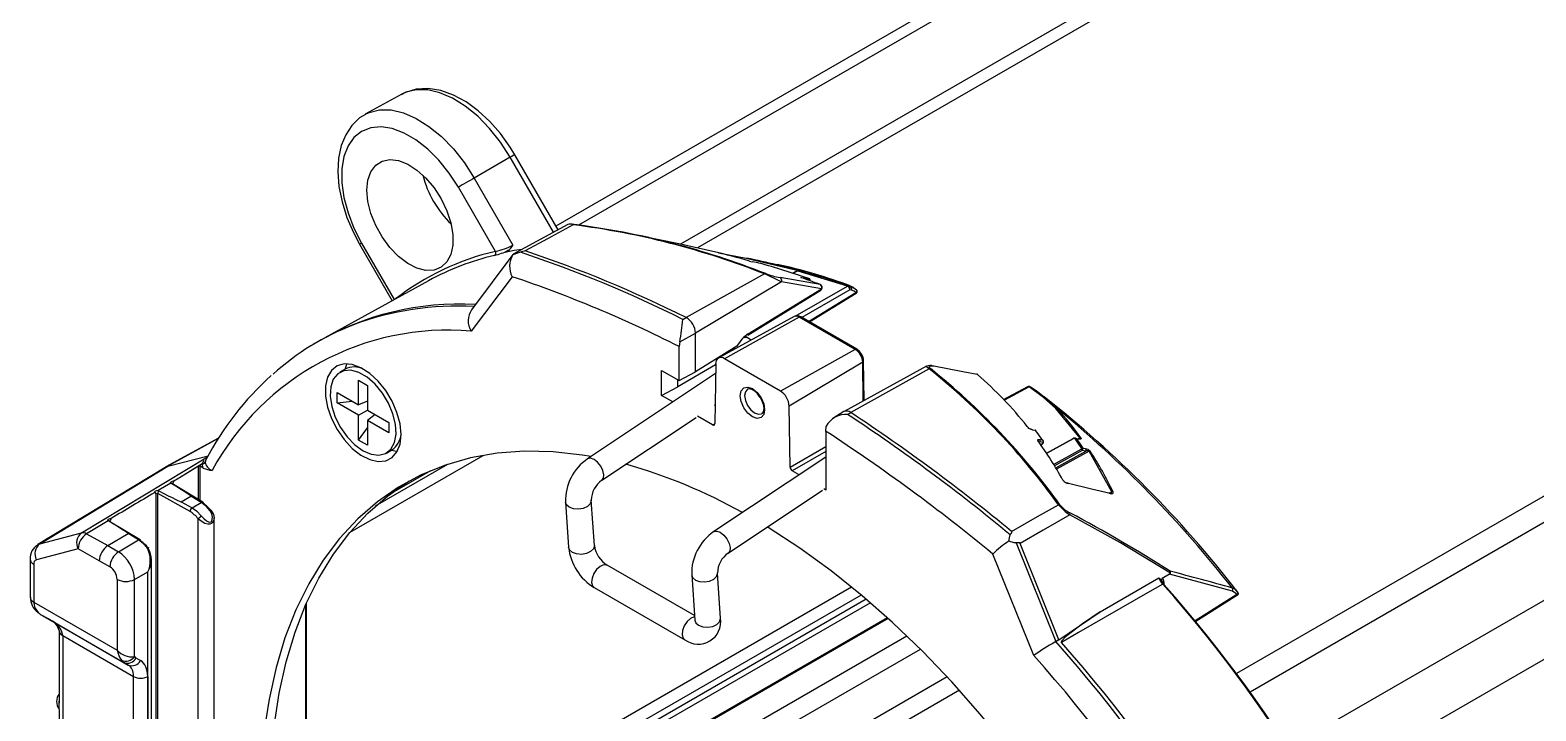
# Model space of a CAD drawing. Extents: x 6 to 134, y 1 to 99.
# Drawn here: x 79.38 to 86.68, y 74.91 to 78.22 of the extents above; entities that cross this region are included whole.
import ezdxf

# ---------------------------------------------------------------- set-up
doc = ezdxf.new("R2010")
doc.units = 0
doc.header["$MEASUREMENT"] = 0
doc.layers.add('OBJECT', color=7, linetype='CONTINUOUS')

msp = doc.modelspace()

# ---------------------------------------------------------------- linework, layer by layer
at = {"layer": 'OBJECT'}
for p, q in [((91.9431, 83.0463), (81.9297, 77.2657)), ((92.0146, 83.0284), (82.0393, 77.2698)), ((92.3416, 82.8397), (82.533, 77.1774)), ((92.4281, 82.8247), (82.6148, 77.1596)), ((95.524, 81.0404), (85.2271, 75.0962)), ((95.6022, 80.9574), (85.2929, 75.0059)), ((95.9292, 80.7686), (85.4764, 74.7344)), ((96.1335, 80.6008), (85.6057, 74.5232)), ((81.1834, 77.9053), (81.0052, 77.8075)), ((81.1834, 77.9053), (81.1795, 77.9032)), ((81.7076, 77.599), (81.5337, 77.4986)), ((81.9175, 77.2354), (81.7076, 77.599)), ((81.9401, 77.2478), (81.7299, 77.6118)), ((81.5337, 77.4986), (81.7213, 77.1737)), ((81.6367, 77.1429), (81.4569, 77.4542)), ((81.9866, 77.2732), (81.7228, 77.1289)), ((82.5253, 77.179), (82.3269, 77.2206)), ((80.988, 77.1834), (80.978, 77.1777)), ((80.978, 77.1777), (81.1362, 76.9037)), ((80.988, 77.1834), (81.1463, 76.9093)), ((81.7204, 77.127), (81.5197, 76.86)), ((81.6978, 77.1465), (81.6823, 77.1379)), ((81.7199, 77.1261), (81.7207, 77.1268)), ((82.9129, 77.0866), (82.9132, 77.0865)), ((82.9133, 77.0865), (82.9132, 77.0865)), ((81.3125, 77.0005), (80.8095, 76.7243)), ((81.7167, 77.0202), (81.5185, 76.7565)), ((82.9408, 77.0335), (82.5604, 76.8221)), ((83.0219, 76.9958), (82.6058, 76.747)), ((83.2093, 76.9823), (83.0158, 77.016)), ((83.2155, 76.9621), (83.0219, 76.9958)), ((83.0889, 77.0434), (83.077, 77.0367)), ((83.0914, 77.0431), (83.0788, 77.0361)), ((83.1017, 77.0478), (83.1007, 77.0476)), ((83.3423, 76.975), (83.1026, 77.047)), ((83.155, 77.0033), (83.1506, 77.0041)), ((83.1542, 77.0028), (83.155, 77.0033)), ((83.2101, 76.9821), (83.2093, 76.9823)), ((83.3464, 76.977), (83.3553, 76.9754)), ((82.8587, 76.7365), (83.2126, 76.9553)), ((82.8616, 76.7433), (83.2155, 76.9621)), ((83.0889, 76.8287), (83.3423, 76.975)), ((83.3529, 76.9567), (83.1205, 76.8225)), ((83.1538, 76.8032), (83.3824, 76.9438)), ((83.158, 76.8008), (83.3838, 76.9397)), ((83.3618, 76.9551), (83.3529, 76.9567)), ((83.3856, 76.9562), (83.3831, 76.9577)), ((83.3868, 76.9549), (83.3856, 76.9562)), ((82.5451, 76.813), (82.5604, 76.8221)), ((83.0836, 76.8271), (82.7163, 76.6253)), ((83.1088, 76.8244), (82.7459, 76.6222)), ((83.3801, 76.6677), (83.1088, 76.8244)), ((83.3874, 76.6684), (83.1161, 76.825)), ((80.7633, 76.6976), (80.7482, 76.6885)), ((82.5295, 76.7045), (82.5266, 76.6812)), ((82.5295, 76.7045), (82.6058, 76.747)), ((82.6058, 76.5593), (82.6058, 76.747)), ((82.8607, 76.7219), (82.845, 76.731)), ((82.873, 76.714), (82.8607, 76.7219)), ((82.5266, 76.5168), (82.5266, 76.6812)), ((82.8065, 76.6834), (82.6058, 76.5593)), ((82.7441, 76.6449), (82.7479, 76.6427)), ((83.0172, 76.4655), (82.7459, 76.6222)), ((82.7927, 76.6749), (82.7891, 76.6653)), ((83.3801, 76.6677), (83.0172, 76.4655)), ((83.4233, 76.4201), (83.4204, 76.612)), ((80.908, 76.5715), (80.882, 76.5565)), ((82.7027, 76.5506), (82.083, 76.1372)), ((82.4418, 76.5657), (82.5266, 76.5168)), ((82.4418, 76.4441), (82.4418, 76.5657)), ((82.7034, 76.592), (82.5209, 76.4867)), ((82.5266, 76.5168), (82.6058, 76.5593)), ((82.7035, 76.5985), (82.699, 76.3077)), ((83.4162, 76.6059), (83.0596, 76.3929)), ((83.7258, 76.5862), (83.3257, 76.3665)), ((83.7378, 76.5734), (83.3583, 76.3615)), ((83.419, 76.4178), (83.4162, 76.6059)), ((83.9714, 76.5462), (83.9704, 76.5469)), ((83.9715, 76.5464), (83.9704, 76.5469)), ((83.9733, 76.5452), (83.9714, 76.5462)), ((80.9734, 76.5181), (81.0166, 76.4932)), ((80.9734, 76.3981), (80.9734, 76.5181)), ((81.0166, 76.4932), (81.0166, 76.3732)), ((82.4418, 76.4441), (82.5209, 76.4867)), ((82.5209, 76.4867), (82.5209, 76.5201)), ((84.2146, 76.4863), (84.0963, 76.4227)), ((84.2224, 76.4858), (84.0993, 76.4196)), ((84.2226, 76.4857), (84.2224, 76.4858)), ((80.8695, 76.4083), (80.8695, 76.4581)), ((80.8695, 76.4581), (80.9734, 76.3981)), ((80.8695, 76.4083), (80.9415, 76.4165)), ((80.9734, 76.3483), (80.8695, 76.4083)), ((81.0166, 76.4161), (80.9734, 76.3981)), ((82.4961, 76.4128), (82.4418, 76.4441)), ((82.6984, 76.3974), (82.7004, 76.3988)), ((80.9734, 76.3483), (81.0166, 76.3732)), ((80.9734, 76.2283), (80.9734, 76.3483)), ((81.0166, 76.3732), (81.1205, 76.3132)), ((81.0537, 76.3518), (81.0166, 76.3234)), ((81.0166, 76.3234), (81.0166, 76.2034)), ((81.1205, 76.2634), (81.0166, 76.3234)), ((82.1523, 76.0332), (82.609, 76.3378)), ((82.6884, 76.3018), (82.6152, 76.3441)), ((83.0641, 76.097), (83.0596, 76.3929)), ((83.3249, 76.3661), (83.2706, 76.3331)), ((83.343, 76.3524), (83.3583, 76.3615)), ((84.469, 76.238), (84.3523, 76.3815)), ((80.9734, 76.2283), (81.0166, 76.2866)), ((81.1205, 76.3132), (81.1205, 76.2634)), ((82.6884, 76.3018), (82.699, 76.3075)), ((83.2365, 76.2715), (83.2392, 76.2948)), ((83.2365, 76.2715), (83.2365, 75.9854)), ((84.2171, 76.2889), (84.2132, 76.2939)), ((80.294, 76.2369), (80.0398, 76.0974)), ((80.2928, 76.2349), (80.0492, 76.1011)), ((81.0166, 76.2034), (80.9734, 76.2283)), ((81.108, 76.165), (81.134, 76.1801)), ((83.0641, 76.097), (83.2365, 76.1964)), ((84.2676, 76.2233), (84.2676, 76.2233)), ((84.2909, 76.2159), (84.2756, 76.219)), ((84.2778, 76.2057), (84.2875, 76.2114)), ((84.2786, 76.2045), (84.2865, 76.2092)), ((84.4335, 76.2347), (84.3056, 76.1634)), ((84.436, 76.2344), (84.3064, 76.1622)), ((84.341, 76.1093), (84.4751, 76.184)), ((84.4786, 76.1779), (84.3449, 76.1034)), ((84.5128, 76.1742), (84.3557, 76.0866)), ((84.4602, 76.2331), (84.4617, 76.2339)), ((84.4619, 76.234), (84.469, 76.238)), ((84.4979, 76.1739), (84.4786, 76.1779)), ((84.6235, 75.9772), (84.5128, 76.1742)), ((79.6312, 75.7783), (80.2414, 76.147)), ((80.0492, 76.1011), (80.2444, 76.1522)), ((80.2158, 76.1122), (80.1055, 76.0455)), ((80.2158, 76.1122), (80.2255, 76.1308)), ((80.2208, 76.0922), (80.2158, 76.1122)), ((80.2333, 76.1327), (80.2296, 76.1203)), ((80.9324, 75.7819), (81.5767, 76.1538)), ((81.0552, 75.9084), (81.4057, 76.1108)), ((83.2365, 76.1455), (82.6946, 75.7841)), ((83.2365, 76.1721), (83.0747, 76.0788)), ((84.352, 76.0926), (84.4979, 76.1739)), ((80.0384, 76.0965), (79.4196, 75.7215)), ((79.4291, 75.7255), (80.0492, 76.1011)), ((80.1981, 76.1009), (80.1055, 76.0455)), ((80.2051, 76.101), (80.1981, 76.1009)), ((80.1981, 75.9388), (80.1981, 76.1009)), ((80.2208, 76.0922), (80.2051, 76.101)), ((80.2051, 75.9346), (80.2051, 76.101)), ((81.3223, 76.0795), (81.124, 75.9651)), ((83.1078, 76.0597), (83.0747, 76.0788)), ((80.0001, 75.9682), (79.9931, 75.9679)), ((79.9931, 73.0718), (79.9931, 75.9679)), ((80.1565, 75.8811), (80.0001, 75.9682)), ((80.0001, 73.0715), (80.0001, 75.9682)), ((80.0629, 76.0198), (80.0016, 75.9828)), ((80.0016, 75.9828), (80.005, 75.9816)), ((80.0653, 76.0176), (80.0629, 76.0198)), ((80.0676, 76.0168), (80.0675, 76.0169)), ((80.2186, 75.9265), (80.0676, 76.0168)), ((80.1142, 75.9287), (80.16, 75.9561)), ((80.2107, 75.9258), (80.16, 75.9561)), ((82.764, 75.6801), (83.2206, 75.9847)), ((83.2365, 75.9854), (83.2268, 75.991)), ((84.6099, 75.9699), (84.6117, 75.9709)), ((84.6128, 75.9709), (84.6103, 75.9716)), ((84.612, 75.9711), (84.6235, 75.9772)), ((80.1142, 75.9287), (80.1667, 75.8995)), ((80.1667, 75.8995), (80.2107, 75.9258)), ((81.9757, 75.9273), (81.991, 75.7083)), ((82.1157, 75.717), (82.1004, 75.9361)), ((79.76, 75.8368), (79.6555, 75.7737)), ((79.7612, 75.8359), (79.76, 75.8368)), ((79.9145, 75.7449), (79.7635, 75.8352)), ((79.7635, 75.8352), (79.7635, 75.8352)), ((80.1963, 72.9752), (80.1963, 75.8458)), ((80.2728, 73.0071), (80.2728, 75.8514)), ((79.4291, 75.7255), (79.6312, 75.7783)), ((79.6555, 75.7737), (79.7583, 75.716)), ((79.7583, 75.716), (79.856, 75.7744)), ((79.8098, 75.6863), (79.9067, 75.7441)), ((79.9067, 75.7441), (79.856, 75.7744)), ((79.6144, 75.7002), (79.4124, 75.6474)), ((79.7169, 75.6428), (79.6144, 75.7002)), ((79.7583, 75.716), (79.8098, 75.6863)), ((84.2446, 75.1828), (84.0464, 75.6753)), ((84.159, 75.7289), (84.3513, 75.251)), ((84.3668, 75.2597), (84.1788, 75.727)), ((79.3818, 75.6499), (79.3818, 75.4666)), ((79.3994, 75.6254), (79.3994, 75.4421)), ((79.7682, 75.6132), (79.7169, 75.6428)), ((79.9705, 72.8449), (79.9705, 75.6535)), ((82.6012, 75.3766), (82.1779, 75.6209)), ((79.8032, 75.5526), (79.8032, 75.209)), ((79.8873, 75.5521), (79.9522, 75.5883)), ((79.8873, 75.1778), (79.8873, 75.5521)), ((79.9522, 72.8603), (79.9522, 75.5883)), ((82.5873, 75.5742), (82.6027, 75.3552)), ((82.7274, 75.3639), (82.712, 75.583)), ((84.5666, 75.3953), (84.8513, 75.5592)), ((84.9028, 75.577), (84.8676, 75.5562)), ((84.8765, 75.5313), (84.8698, 75.5395)), ((84.8759, 75.5398), (84.8759, 75.5387)), ((84.8759, 75.5387), (84.8759, 75.5319)), ((85.2077, 75.495), (84.9028, 75.577)), ((83.4328, 75.4562), (80.65, 73.8498)), ((83.4086, 75.4766), (80.7087, 73.918)), ((83.3621, 75.5151), (80.721, 73.9904)), ((82.1155, 75.5126), (82.5539, 75.2596)), ((85.0228, 75.3502), (85.2283, 75.4805)), ((85.0256, 75.3468), (85.2372, 75.481)), ((85.2374, 75.4822), (85.2363, 75.4835)), ((79.3994, 75.4421), (79.8032, 75.209)), ((79.4409, 75.3775), (79.8359, 75.1495)), ((79.4409, 75.3775), (79.4677, 75.362)), ((83.453, 75.4389), (80.6639, 73.8288)), ((80.7168, 73.9279), (80.7168, 75.4291)), ((80.721, 73.934), (80.721, 75.4386)), ((84.3668, 75.2597), (84.5666, 75.3953)), ((79.4818, 75.3539), (79.4677, 75.362)), ((79.4818, 75.3539), (79.8573, 75.1371)), ((79.522, 75.3045), (79.522, 74.9547)), ((83.5346, 75.3668), (80.7743, 73.7733)), ((83.5392, 75.3626), (80.7843, 73.7723)), ((79.5396, 75.28), (79.8828, 75.0818)), ((79.5396, 75.28), (79.5396, 73.5648)), ((83.6301, 75.2777), (80.9033, 73.7036)), ((84.3469, 75.2482), (84.3475, 75.2486)), ((84.3668, 75.2597), (84.3475, 75.2486)), ((84.3475, 75.2486), (84.3515, 75.2506)), ((84.3513, 75.251), (84.3668, 75.2597)), ((84.3515, 75.2506), (84.3668, 75.2597)), ((79.8945, 75.1716), (79.9159, 75.1592)), ((80.929, 73.617), (83.6953, 75.214)), ((79.8573, 75.1371), (79.8359, 75.1495)), ((79.8828, 73.3666), (79.8828, 75.0818)), ((79.9515, 75.0815), (79.9515, 73.3663)), ((83.8256, 75.0792), (80.9966, 73.4461)), ((83.8846, 75.0147), (81.0569, 73.3824)), ((79.522, 74.9189), (79.522, 74.4648))]:
    msp.add_line(p, q, dxfattribs=at)
at = {"layer": 'OBJECT', "flags": 128}
for points in [[(81.7299, 77.6118), (81.7075, 77.6485), (81.6609, 77.7138), (81.6091, 77.773), (81.5533, 77.8249), (81.4944, 77.868), (81.4335, 77.9012), (81.3715, 77.9233), (81.3103, 77.9329), (81.2522, 77.9295), (81.1998, 77.9135), (81.1794, 77.9013)], [(81.7076, 77.599), (81.6606, 77.6721), (81.6077, 77.739), (81.5503, 77.798), (81.49, 77.8474), (81.4285, 77.8859), (81.3673, 77.9124), (81.3083, 77.9262), (81.2529, 77.9269), (81.2028, 77.9145), (81.1834, 77.9053)], [(81.0071, 77.8069), (80.9781, 77.7899), (80.9403, 77.7536), (80.9106, 77.7088), (80.8891, 77.656), (80.8762, 77.5955), (80.8725, 77.5286), (80.8782, 77.4569), (80.8931, 77.3827), (80.9167, 77.3079), (80.9482, 77.2339), (80.978, 77.1777)], [(81.0061, 77.808), (81.0247, 77.8167), (81.0753, 77.8292), (81.1311, 77.8285), (81.1906, 77.8146), (81.2523, 77.7879), (81.3143, 77.7491), (81.3751, 77.6993), (81.433, 77.6398), (81.4863, 77.5723), (81.5337, 77.4986)], [(81.4569, 77.4542), (81.4126, 77.5227), (81.3626, 77.5849), (81.3083, 77.6391), (81.2514, 77.6836), (81.1936, 77.7169), (81.1367, 77.7382), (81.0824, 77.7467), (81.0323, 77.7422), (80.988, 77.7249), (80.9509, 77.6952), (80.922, 77.6541), (80.9022, 77.6028), (80.8922, 77.5429), (80.8922, 77.4761), (80.9022, 77.4046), (80.922, 77.3305), (80.9509, 77.256), (80.988, 77.1834)], [(81.0139, 77.4392), (81.0188, 77.4882), (81.0332, 77.5293), (81.0564, 77.5605), (81.0874, 77.5804), (81.1248, 77.5881), (81.1667, 77.5831), (81.2112, 77.5659), (81.2562, 77.5371), (81.2997, 77.498), (81.3395, 77.4506), (81.3739, 77.3971), (81.4012, 77.3398), (81.4201, 77.2816), (81.4298, 77.2252), (81.4298, 77.1731), (81.4201, 77.1278), (81.4012, 77.0915), (81.3739, 77.0657), (81.3395, 77.0519), (81.2997, 77.0505), (81.2562, 77.0616), (81.2112, 77.0848), (81.1667, 77.1189), (81.1248, 77.1624), (81.0874, 77.2132), (81.0564, 77.2689), (81.0332, 77.327), (81.0188, 77.3846), (81.0139, 77.4392)], [(81.7299, 77.6118), (81.7292, 77.6114), (81.7265, 77.6099), (81.7219, 77.6072), (81.7155, 77.6035), (81.7076, 77.599)], [(81.5337, 77.4986), (81.5244, 77.4932), (81.5142, 77.4873), (81.5035, 77.4811), (81.4927, 77.4749), (81.4823, 77.4688), (81.4726, 77.4632), (81.464, 77.4583), (81.4569, 77.4542)], [(82.0131, 77.2719), (81.8878, 77.2033), (81.7811, 77.145)], [(81.7654, 77.1526), (81.7273, 77.1465), (81.6823, 77.1379)], [(81.7577, 77.1386), (81.7479, 77.1354), (81.7199, 77.1261)], [(83.1115, 77.0474), (82.8507, 77.109), (82.7167, 77.1339)], [(82.9132, 77.0865), (82.9073, 77.0876), (82.8814, 77.0926)], [(83.1026, 77.047), (83.0996, 77.0464), (83.0914, 77.0431)], [(83.1425, 77.0416), (83.1249, 77.045), (83.1241, 77.0452), (83.113, 77.0473)], [(83.1158, 77.0167), (83.1216, 77.0156), (83.1448, 77.0115), (83.1529, 77.0101)], [(83.1587, 77.0006), (83.1594, 77.0011), (83.1606, 77.0025), (83.1611, 77.0043), (83.161, 77.0061), (83.1605, 77.0075), (83.1598, 77.0085), (83.159, 77.0092), (83.1581, 77.0097), (83.1564, 77.0106), (83.1542, 77.0114), (83.1518, 77.0121)], [(83.1529, 77.0101), (83.1571, 77.0096), (83.1576, 77.0097), (83.1574, 77.01), (83.1565, 77.0104), (83.1551, 77.011), (83.1544, 77.0113)], [(83.3553, 76.9754), (83.3703, 76.9697), (83.3831, 76.9577)], [(83.3824, 76.9438), (83.3748, 76.9501), (83.3618, 76.9551)], [(83.3824, 76.9438), (83.3825, 76.9439), (83.3839, 76.9449), (83.3846, 76.9455), (83.3857, 76.9465), (83.3871, 76.9485), (83.3879, 76.9522), (83.3871, 76.9545), (83.3868, 76.9549)], [(83.3836, 76.9399), (83.3842, 76.9405), (83.3839, 76.9416), (83.3835, 76.9423), (83.3831, 76.9428), (83.3829, 76.9432), (83.3827, 76.9434), (83.3826, 76.9435), (83.3825, 76.9436), (83.3825, 76.9437), (83.3824, 76.9437), (83.3824, 76.9438)], [(83.4112, 76.6432), (83.4005, 76.6579), (83.3874, 76.6684)], [(81.1788, 76.2546), (81.1739, 76.3064), (81.1593, 76.3612), (81.1358, 76.4159), (81.1048, 76.4677), (81.0678, 76.5137), (81.0269, 76.5514), (80.9843, 76.5789), (80.9423, 76.5946), (80.9031, 76.5977), (80.8688, 76.588), (80.8414, 76.5661), (80.8222, 76.5331), (80.8124, 76.4908), (80.8124, 76.4415), (80.8222, 76.3879), (80.8414, 76.3328), (80.8688, 76.2792), (80.9031, 76.23), (80.9423, 76.1878), (80.9843, 76.155), (81.0269, 76.1333), (81.0678, 76.1238), (81.1048, 76.1271), (81.1358, 76.143), (81.1593, 76.1706), (81.1739, 76.2085), (81.1788, 76.2546)], [(80.995, 76.1762), (81.0347, 76.1591), (81.072, 76.1546), (81.1044, 76.1631), (81.1299, 76.184), (81.147, 76.216), (81.1545, 76.2571), (81.152, 76.3047), (81.1396, 76.3559), (81.1181, 76.4073), (81.0889, 76.4558), (81.0538, 76.4984), (81.015, 76.5323), (80.975, 76.5554), (80.9362, 76.5663), (80.9011, 76.5643), (80.8719, 76.5495), (80.8504, 76.5228), (80.838, 76.486), (80.8355, 76.4412), (80.843, 76.3915), (80.8601, 76.3398), (80.8856, 76.2894), (80.918, 76.2435), (80.9552, 76.205), (80.995, 76.1762)], [(80.9169, 76.598), (80.9106, 76.5841), (80.9061, 76.5704)], [(83.7378, 76.5734), (83.732, 76.578), (83.7274, 76.5821), (83.7251, 76.5855), (83.7263, 76.5854)], [(83.7611, 76.5857), (83.7462, 76.5871), (83.7383, 76.5848), (83.7378, 76.5813), (83.7401, 76.5778), (83.7438, 76.5744)], [(83.9714, 76.5462), (83.9006, 76.5595), (83.7611, 76.5857)], [(83.9738, 76.5447), (83.9724, 76.5459), (83.9715, 76.5463)], [(82.8815, 76.4773), (82.9042, 76.4591), (82.9233, 76.4332), (82.9361, 76.4037), (82.9406, 76.375), (82.9361, 76.3515), (82.9233, 76.3368), (82.9042, 76.333), (82.8815, 76.3409), (82.8589, 76.3591), (82.8398, 76.385), (82.827, 76.4145), (82.8225, 76.4432), (82.827, 76.4667), (82.8398, 76.4815), (82.8589, 76.4852), (82.8815, 76.4773)], [(82.8578, 76.4746), (82.8476, 76.4626), (82.8439, 76.4433), (82.8476, 76.4198), (82.8581, 76.3955), (82.8738, 76.3743), (82.8923, 76.3594)], [(84.3523, 76.3815), (84.2925, 76.435), (84.2226, 76.4857)], [(82.9183, 76.435), (82.9242, 76.4258), (82.9333, 76.4022), (82.9362, 76.3808), (82.9337, 76.3653), (82.9282, 76.3571), (82.9253, 76.3562)], [(82.8923, 76.3594), (82.9109, 76.3529), (82.9256, 76.3554)], [(84.2206, 76.2855), (84.2186, 76.2872), (84.2171, 76.2889)], [(84.2171, 76.2889), (84.218, 76.2887), (84.2186, 76.2879), (84.2185, 76.2862), (84.2176, 76.2837)], [(84.2206, 76.2855), (84.2209, 76.2858), (84.2208, 76.2854), (84.22, 76.2841), (84.2186, 76.2819)], [(84.2249, 76.2826), (84.2227, 76.284), (84.2206, 76.2855)], [(84.233, 76.2788), (84.2292, 76.2804), (84.2249, 76.2826)], [(84.2359, 76.2789), (84.235, 76.279), (84.2309, 76.2804)], [(84.2395, 76.277), (84.2331, 76.2788), (84.233, 76.2788)], [(84.2528, 76.2744), (84.2411, 76.2767), (84.2395, 76.277)], [(84.2873, 76.2283), (84.2655, 76.2577), (84.2528, 76.2744)], [(81.1321, 76.1789), (81.1562, 76.1748), (81.1614, 76.1745)], [(84.2649, 76.2254), (84.2637, 76.2279), (84.264, 76.2297), (84.2666, 76.2313), (84.274, 76.231)], [(84.2676, 76.2233), (84.2669, 76.2241), (84.2649, 76.2254)], [(84.274, 76.231), (84.2857, 76.2286), (84.2873, 76.2283)], [(84.4785, 76.1869), (84.4608, 76.213), (84.4442, 76.2365)], [(84.4503, 76.2351), (84.4661, 76.2127), (84.4824, 76.1887)], [(84.4643, 76.2323), (84.4525, 76.2346), (84.4503, 76.2351)], [(84.4743, 76.2377), (84.4748, 76.2369), (84.4754, 76.235), (84.4749, 76.2333), (84.4717, 76.2319), (84.4643, 76.2323)], [(84.4751, 76.184), (84.4781, 76.1863), (84.4785, 76.1869)], [(84.4824, 76.1887), (84.4942, 76.1863), (84.4964, 76.1858)], [(84.5128, 76.1742), (84.5129, 76.1747), (84.5128, 76.175), (84.5126, 76.1752), (84.5123, 76.1755), (84.512, 76.1757), (84.5113, 76.1759), (84.5094, 76.1761), (84.5028, 76.1752), (84.4979, 76.1739)], [(82.0996, 76.1482), (82.0573, 76.1552), (81.9155, 76.1708), (81.7777, 76.1737), (81.6444, 76.1639), (81.5162, 76.1416), (81.3936, 76.1067), (81.2771, 76.0594), (81.1672, 76), (81.0644, 75.9286), (80.969, 75.8455), (80.8815, 75.7512), (80.8022, 75.6459), (80.7314, 75.5301), (80.6695, 75.4043), (80.6166, 75.269), (80.5731, 75.1248), (80.5391, 74.9722), (80.5147, 74.8119)], [(82.1524, 76.0332), (82.1598, 76.0429), (82.1619, 76.0597), (82.1572, 76.0803), (82.1465, 76.1017), (82.1314, 76.1206), (82.1142, 76.1341), (82.0976, 76.1401), (82.084, 76.1378), (82.083, 76.1372)], [(80.0384, 76.0965), (80.0415, 76.0982), (80.0492, 76.1011)], [(80.0629, 76.0198), (80.0622, 76.0218), (80.0627, 76.0239), (80.0645, 76.0259), (80.0676, 76.0278), (80.0717, 76.0291), (80.076, 76.0296), (80.0784, 76.0294)], [(80.5439, 74.499), (80.5488, 74.6727), (80.5634, 74.8401), (80.5879, 75.0004), (80.6219, 75.153), (80.6654, 75.2972), (80.7183, 75.4325), (80.7802, 75.5583), (80.8509, 75.674), (80.9303, 75.7793), (81.0178, 75.8737), (81.1132, 75.9567), (81.216, 76.0281), (81.2188, 76.0298)], [(84.3887, 76.0314), (84.3878, 76.0327), (84.3858, 76.0341)], [(79.9851, 75.9736), (79.9846, 75.9757), (79.9854, 75.9777), (79.9874, 75.9798), (79.9907, 75.9816), (79.9949, 75.9828), (79.9992, 75.9831), (80.0016, 75.9828)], [(84.6144, 75.9688), (84.5252, 75.9903), (84.4127, 76.0169)], [(84.6168, 75.9704), (84.6169, 75.9705), (84.6168, 75.9706), (84.6135, 75.9707), (84.6128, 75.9709)], [(84.6144, 75.9688), (84.6203, 75.9679), (84.6283, 75.9694), (84.6302, 75.9728), (84.6294, 75.9764)], [(80.1667, 75.8995), (80.1882, 75.8843), (80.2122, 75.859)], [(80.2601, 75.8837), (80.2701, 75.8673), (80.2728, 75.8502), (80.2701, 75.8365), (80.2654, 75.8286), (80.2597, 75.8237), (80.2526, 75.8209), (80.2431, 75.8204), (80.2287, 75.824), (80.2101, 75.8341), (80.1963, 75.8458)], [(80.2548, 75.8847), (80.2357, 75.9064), (80.2107, 75.9258)], [(80.2122, 75.859), (80.2226, 75.8475), (80.2361, 75.8363), (80.2462, 75.831), (80.2527, 75.8301), (80.2576, 75.8317), (80.2613, 75.8355), (80.2642, 75.8421), (80.2654, 75.8541), (80.2627, 75.8695), (80.2548, 75.8847)], [(80.2548, 75.8847), (80.2568, 75.8858), (80.2585, 75.8865), (80.2599, 75.8869), (80.2609, 75.8869), (80.2614, 75.8866), (80.2614, 75.8859), (80.261, 75.885), (80.2601, 75.8837)], [(82.1004, 75.9361), (82.1004, 75.9345), (82.0957, 75.9194), (82.0822, 75.9062), (82.062, 75.8969), (82.0381, 75.8929), (82.0142, 75.8948), (81.994, 75.9023), (81.9804, 75.9143), (81.9757, 75.9274)], [(84.1376, 75.7846), (84.2634, 75.8566), (84.3645, 75.9145)], [(79.76, 75.8368), (79.7586, 75.8386), (79.7584, 75.8405), (79.7594, 75.8425), (79.7616, 75.8445), (79.7651, 75.8463), (79.7693, 75.8474), (79.7736, 75.8477), (79.7743, 75.8476)], [(84.4203, 75.8652), (84.2898, 75.7905), (84.1788, 75.727)], [(84.907, 75.5821), (84.6656, 75.7292), (84.4203, 75.8652)], [(79.9484, 75.7051), (79.9292, 75.7268), (79.9067, 75.7441)], [(82.6946, 75.7841), (82.6956, 75.7847), (82.7092, 75.787), (82.7259, 75.781), (82.7431, 75.7675), (82.7581, 75.7486), (82.7688, 75.7272), (82.7735, 75.7066), (82.7714, 75.6898), (82.7644, 75.6803)], [(85.1235, 72.7434), (85.0936, 72.8503), (85.0317, 73.0476), (84.9609, 73.2451), (84.8816, 73.4419), (84.7941, 73.6373), (84.6987, 73.8305), (84.5959, 74.0207), (84.486, 74.207), (84.3695, 74.3888), (84.2469, 74.5652), (84.1187, 74.7356), (83.9854, 74.8992), (83.8476, 75.0554), (83.7058, 75.2036), (83.5606, 75.3431), (83.4126, 75.4733), (83.2624, 75.5938), (83.1107, 75.7039), (82.958, 75.8034), (82.9532, 75.8063)], [(84.159, 75.7289), (84.1502, 75.7297), (84.1245, 75.7379)], [(84.1305, 75.7688), (84.1344, 75.7735), (84.1367, 75.7769), (84.1379, 75.7793), (84.1386, 75.782), (84.1385, 75.7832), (84.138, 75.7841), (84.1376, 75.7846)], [(79.4195, 75.7214), (79.4224, 75.723), (79.4291, 75.7255)], [(79.9484, 75.7051), (79.9504, 75.7061), (79.9521, 75.7069), (79.9535, 75.7073), (79.9545, 75.7073), (79.955, 75.707), (79.955, 75.7064), (79.9546, 75.7054), (79.9537, 75.7041)], [(82.1157, 75.717), (82.1158, 75.7154), (82.1111, 75.7003), (82.0976, 75.6871), (82.0773, 75.6778), (82.0535, 75.6738), (82.0296, 75.6757), (82.0093, 75.6832), (81.9957, 75.6952), (81.991, 75.7083)], [(84.1788, 75.727), (84.1782, 75.728), (84.1771, 75.7289), (84.1748, 75.7298), (84.1661, 75.73), (84.159, 75.7289)], [(82.1779, 75.6209), (82.1754, 75.6221), (82.1604, 75.6232), (82.1433, 75.6157), (82.1267, 75.6007), (82.1131, 75.5806), (82.1047, 75.5583), (82.1026, 75.5374), (82.1073, 75.5209), (82.1155, 75.5126)], [(82.5873, 75.5742), (82.592, 75.5612), (82.6056, 75.5492), (82.6259, 75.5417), (82.6498, 75.5398), (82.6736, 75.5438), (82.6939, 75.5531), (82.7074, 75.5663), (82.7121, 75.5814), (82.712, 75.5835)], [(84.8698, 75.5295), (84.7962, 75.4872), (84.461, 75.2942), (84.3785, 75.2467)], [(84.8708, 75.5373), (84.8694, 75.5395), (84.8668, 75.5432), (84.8648, 75.5463), (84.8639, 75.5484), (84.8636, 75.55), (84.8638, 75.5516), (84.8645, 75.5533), (84.8663, 75.5553), (84.8676, 75.5562)], [(84.8698, 75.5295), (84.8716, 75.5304), (84.8733, 75.5311), (84.8747, 75.5313), (84.8757, 75.5312), (84.8761, 75.531)], [(85.2283, 75.4805), (85.2246, 75.4848), (85.2077, 75.495)], [(79.4212, 75.3925), (79.419, 75.3931), (79.4185, 75.3934)], [(84.5666, 75.3953), (84.4818, 75.3364), (84.3993, 75.2733), (84.3812, 75.2552), (84.3781, 75.2497), (84.3779, 75.2482), (84.3781, 75.2473), (84.3785, 75.2467)], [(82.6016, 75.3706), (82.5988, 75.3701), (82.5817, 75.3626), (82.5651, 75.3476), (82.5515, 75.3275), (82.5431, 75.3052), (82.541, 75.2843), (82.5457, 75.2678), (82.5539, 75.2596)], [(82.6027, 75.3552), (82.6074, 75.3421), (82.621, 75.3301), (82.6412, 75.3226), (82.6651, 75.3207), (82.689, 75.3247), (82.7092, 75.334), (82.7227, 75.3472), (82.7274, 75.3623), (82.7274, 75.3639)], [(82.6027, 75.3552), (82.6027, 75.3499), (82.6027, 75.3495)]]:
    msp.add_lwpolyline(points, dxfattribs=at)
at = {"layer": 'OBJECT'}
for centre, radius, start, end in [((81.767, 77.6332), 0.497, 194.04227, 225.9523), ((82.0017, 77.23), 0.0456, 72.82023, 109.16295), ((81.9978, 77.228), 0.0465, 70.8007, 103.81449), ((82.0166, 77.2685), 0.0049, 79.55848, 136.23818), ((81.5236, 73.4419), 3.8612, 68.46665, 82.71642), ((81.5291, 73.4429), 3.8614, 68.47345, 82.73291), ((81.9267, 75.9086), 1.2679, 103.22564, 127.64305), ((81.9256, 75.8805), 1.2769, 103.29544, 118.69905), ((81.5141, 77.5593), 0.4518, 285.12495, 293.99271), ((81.6231, 77.1357), 0.0153, 305.28281, 28.12165), ((81.5715, 77.4538), 0.3177, 281.83963, 298.13838), ((81.6506, 77.2111), 0.08, 306.17989, 332.12099), ((81.8193, 77.0702), 0.1141, 150.64512, 205.95796), ((81.7829, 77.0927), 0.0523, 91.96504, 118.77796), ((79.856, 71.4243), 6.0224, 63.47935, 71.59269), ((79.8681, 71.4263), 6.0301, 63.48271, 71.50399), ((81.653, 72.8323), 4.4332, 74.10392, 78.65182), ((81.8044, 72.0537), 5.1643, 74.9829, 78.26414), ((82.9483, 77.4029), 0.3174, 255.18884, 257.82951), ((82.9119, 77.0817), 0.005, 74.36178, 79.12436), ((81.813, 73.1354), 4.1014, 70.90936, 74.43962), ((82.4974, 74.7093), 2.4231, 69.26569, 78.0027), ((79.8124, 71.3333), 5.9973, 63.09134, 71.48674), ((82.9452, 77.0277), 0.00731, 84.15078, 127.10535), ((82.3207, 75.5946), 1.5669, 63.41461, 66.68759), ((83.0815, 77.3953), 0.3849, 249.38228, 260.17413), ((83.0083, 77.0027), 0.0153, 333.29261, 60.4887), ((83.09, 77.0411), 0.00253, 54.57949, 113.94495), ((83.1057, 77.0155), 0.0324, 98.81373, 120.93844), ((83.1067, 77.0225), 0.0256, 75.78027, 102.16809), ((83.1018, 77.0471), 0.000752, 358.64039, 118.08826), ((83.1084, 77.0272), 0.0207, 76.95438, 106.26681), ((82.0145, 72.9799), 4.2132, 71.57228, 74.88679), ((81.9175, 73.6104), 3.6109, 69.03663, 70.61776), ((83.1505, 77.0056), 0.00505, 332.92025, 62.24396), ((83.2019, 76.969), 0.0153, 333.21721, 60.83882), ((83.2047, 76.9681), 0.015, 0, 69.03081), ((83.3465, 76.9716), 0.00546, 91.59525, 140.50034), ((83.3395, 76.9636), 0.0151, 332.77728, 62.87312), ((83.2047, 76.9681), 0.015, 301.72906, 0), ((83.2081, 76.9613), 0.00741, 307.04478, 6.38648), ((83.3305, 76.956), 0.0224, 1.70221, 58.29747), ((83.3484, 76.962), 0.0151, 332.78913, 62.88882), ((83.3791, 76.9485), 0.00991, 297.95007, 39.52838), ((81.461, 75.5109), 1.3766, 86.76162, 120.45348), ((81.4527, 75.4416), 1.4364, 86.84786, 110.57846), ((81.5964, 76.8062), 0.0924, 144.95329, 212.54035), ((81.4072, 75.4593), 1.3019, 85.0965, 151.49866), ((81.4001, 75.6125), 1.258, 111.071, 131.97546), ((80.445, 77.06), 2.1146, 350.32066, 353.2909), ((82.5148, 76.7432), 0.0911, 2.37388, 59.96078), ((83.0938, 76.8033), 0.0259, 54.53163, 113.21178), ((83.0987, 76.8002), 0.0303, 54.90695, 119.08705), ((83.113, 76.8182), 0.00743, 65.37342, 124.59462), ((82.8481, 76.6969), 0.0279, 63.3299, 117.66244), ((82.8542, 76.7424), 0.00741, 307.02438, 6.40688), ((82.7293, 76.602), 0.0261, 50.56371, 187.71502), ((83.3843, 76.6616), 0.00743, 65.36647, 124.60383), ((83.3377, 76.6015), 0.0786, 3.22948, 57.34804), ((83.3647, 76.6124), 0.0558, 359.52821, 33.51946), ((83.4131, 76.6126), 0.00737, 295.12724, 354.97747), ((81.5385, 75.4463), 1.4749, 132.08413, 152.26252), ((80.953, 76.4831), 0.0992, 64.36562, 116.96332), ((83.743, 76.5446), 0.0448, 71.4172, 112.11892), ((83.7423, 76.5645), 0.01, 81.21835, 116.60302), ((81.6625, 73.9724), 3.3274, 35.7066, 51.41465), ((81.6667, 73.9711), 3.3304, 35.70007, 51.41363), ((83.9658, 76.5382), 0.00997, 54.94017, 83.7154), ((83.9658, 76.5393), 0.00886, 58.61531, 82.85093), ((82.7455, 75.1292), 1.8737, 38.43357, 49.13542), ((82.8677, 76.4465), 0.0293, 54.7595, 109.27112), ((82.8373, 76.3918), 0.0918, 28.05249, 58.95601), ((84.2208, 76.477), 0.0111, 54.04496, 124.11889), ((84.2182, 76.4803), 0.00694, 52.83794, 121.33754), ((84.2252, 76.482), 0.0047, 62.03541, 126.2778), ((84.2253, 76.4815), 0.00497, 40.82645, 123.12122), ((83.7574, 75.7682), 0.8579, 45.63702, 56.64199), ((82.9673, 76.3877), 0.0924, 3.23005, 57.34739), ((80.9529, 72.1874), 5.4066, 37.73033, 51.82352), ((83.3349, 76.2447), 0.108, 85.67978, 152.35746), ((83.3382, 76.3387), 0.0304, 48.4664, 115.82557), ((78.2904, 68.7115), 9.1603, 50.39134, 56.52451), ((78.3103, 68.7271), 9.1523, 50.45401, 56.52638), ((84.3548, 76.3736), 0.00829, 73.01463, 107.42196), ((83.1426, 75.2737), 1.6439, 35.89981, 42.36739), ((80.8451, 72.1037), 5.5348, 37.98912, 50.61366), ((81.0774, 76.2647), 0.1019, 303.78264, 354.87741), ((78.3102, 68.7304), 9.0075, 50.44534, 56.84543), ((84.2347, 76.2723), 0.00669, 45.09745, 80.05488), ((84.2507, 76.2717), 0.00418, 32.90738, 83.385), ((84.2508, 76.2737), 0.00213, 19.57586, 79.85646), ((84.2531, 76.2728), 0.00157, 46.38699, 102.36624), ((82.7128, 75.1105), 1.911, 28.90128, 35.68915), ((84.2656, 76.2238), 0.011, 334.49426, 40.91278), ((84.2807, 76.2197), 0.0118, 299.11082, 344.27661), ((84.2851, 76.2112), 0.00245, 306.68549, 6.63673), ((84.2803, 76.2195), 0.0112, 341.48684, 51.6815), ((84.2829, 76.2204), 0.00901, 33.50717, 61.08372), ((84.2829, 76.2185), 0.00845, 302.85786, 342.01616), ((84.2842, 76.2197), 0.00844, 337.97608, 42.84533), ((84.2912, 76.2171), 0.00117, 258.03139, 326.75355), ((84.4345, 76.2324), 0.00253, 54.56564, 113.94566), ((84.443, 76.2203), 0.0171, 84.66083, 123.42592), ((84.4435, 76.2221), 0.0144, 87.1633, 121.32959), ((84.445, 76.2366), 0.000864, 120.20504, 186.49754), ((84.4448, 76.2252), 0.0113, 61.01736, 93.04682), ((84.4437, 76.2269), 0.0105, 51.48649, 85.21752), ((84.464, 76.2453), 0.0116, 253.63505, 273.6619), ((84.4595, 76.2276), 0.00676, 44.44201, 79.51097), ((84.4607, 76.2423), 0.00935, 287.25559, 332.37501), ((84.4711, 76.2293), 0.00893, 69.46834, 103.95685), ((84.4711, 76.1777), 0.00757, 1.55117, 57.27473), ((84.4837, 76.1808), 0.00803, 99.03024, 130.27909), ((84.4772, 76.1808), 0.00625, 32.84683, 77.64665), ((84.4703, 76.1872), 0.0125, 311.6849, 345.97933), ((84.4749, 76.1865), 0.00789, 343.14828, 16.39925), ((84.491, 76.1503), 0.0359, 40.63295, 81.44193), ((84.4879, 76.1787), 0.0111, 334.48598, 40.2272), ((84.5149, 76.1652), 0.00916, 67.99878, 102.6677), ((80.2163, 76.127), 0.0149, 267.7922, 333.16425), ((80.2813, 76.1299), 0.0526, 190.51392, 249.66066), ((82.2209, 75.9343), 0.2453, 124.20701, 181.62061), ((81.5833, 73.6592), 2.5451, 60.5919, 74.38906), ((83.0944, 75.2425), 1.7014, 25.55337, 33.18557), ((80.1296, 75.9937), 0.0623, 145.12717, 160.71202), ((80.2808, 76.2274), 0.1479, 246.07136, 263.12184), ((82.2239, 75.9324), 0.1236, 125.36871, 178.30622), ((84.4209, 76.0595), 0.0433, 215.84555, 259.0987), ((84.4029, 76.041), 0.0171, 214.11384, 233.95399), ((79.9822, 75.961), 0.0129, 32.32339, 77.07781), ((80.0234, 75.9672), 0.0234, 142.06321, 177.49826), ((80.0648, 76.0121), 0.00554, 59.55676, 84.95356), ((84.4172, 76.0569), 0.0384, 230.63748, 257.62371), ((84.4075, 76.0127), 0.00669, 39.21836, 78.45398), ((84.6091, 75.9647), 0.0067, 38.20153, 80.39414), ((84.6136, 75.9805), 0.0104, 287.23452, 341.69472), ((84.6251, 75.9676), 0.00976, 63.93285, 99.32455), ((80.1799, 75.8801), 0.0235, 124.25756, 177.48752), ((80.2152, 75.9198), 0.0075, 63.42621, 127.20198), ((80.2141, 75.9204), 0.0076, 354.58758, 53.9359), ((84.368, 75.9028), 0.0122, 74.60705, 106.82416), ((84.555, 76.0741), 0.2486, 219.9576, 237.1775), ((84.485, 76.0047), 0.1452, 218.40636, 243.52071), ((79.7608, 75.8306), 0.0054, 59.24662, 85.29591), ((79.8274, 75.8111), 0.0644, 145.51972, 160.48496), ((80.2491, 75.7983), 0.0711, 121.27759, 137.99985), ((81.0495, 69.5274), 7.1869, 57.54684, 62.0296), ((84.4068, 75.87), 0.0143, 340.48818, 19.54411), ((79.6685, 75.7295), 0.0615, 127.36668, 208.41787), ((79.7057, 75.6974), 0.0913, 123.34792, 178.21088), ((79.6374, 75.7451), 0.0338, 57.59321, 100.59891), ((79.9112, 75.7382), 0.00749, 63.39883, 127.22936), ((79.9101, 75.7387), 0.00759, 354.56939, 53.9541), ((82.8325, 75.5812), 0.2453, 124.20686, 181.62069), ((84.3899, 75.3264), 0.4897, 122.81637, 134.55278), ((84.1781, 75.7436), 0.0539, 152.17438, 186.10895), ((79.4553, 75.6559), 0.0737, 118.60934, 184.62143), ((79.4664, 75.6766), 0.0615, 127.36665, 208.41786), ((79.8605, 75.609), 0.0924, 123.22914, 177.34847), ((79.7191, 75.5445), 0.1683, 2.6054, 57.39467), ((79.8317, 75.6428), 0.1323, 335.66725, 28.07577), ((79.8528, 75.6475), 0.1157, 329.23924, 29.29512), ((82.2489, 75.735), 0.2593, 185.90798, 239.01507), ((82.2498, 75.7357), 0.1354, 187.92286, 237.93688), ((82.8355, 75.5793), 0.1236, 125.36871, 178.3061), ((79.4105, 75.652), 0.0288, 184.04265, 247.2517), ((79.4196, 75.6282), 0.0205, 110.85763, 187.88778), ((79.7271, 75.5491), 0.0761, 2.60555, 57.39445), ((80.1844, 57.5258), 18.673, 74.39566, 75.35302), ((84.893, 75.5857), 0.0144, 345.58124, 25.38813), ((79.8457, 75.6347), 0.0925, 242.65587, 296.7665), ((84.7264, 75.4295), 0.18, 35.31622, 46.06889), ((84.9457, 75.5972), 0.1018, 201.9285, 221.69266), ((84.858, 75.5411), 0.0179, 355.82753, 57.49587), ((80.1616, 71.3317), 6.3078, 18.48015, 41.71985), ((84.8807, 75.5316), 0.00952, 120.57486, 152.12206), ((84.8805, 75.5303), 0.00952, 119.01345, 145.33268), ((84.8737, 75.5293), 0.00296, 317.91878, 34.93257), ((80.1828, 71.3437), 6.2867, 18.72665, 41.70837), ((84.8994, 75.5842), 0.00789, 295.66704, 345.06359), ((79.4105, 75.4686), 0.0288, 184.04632, 247.27274), ((79.4652, 75.4619), 0.0822, 176.87148, 235.76161), ((85.1926, 75.5023), 0.0168, 334.11951, 29.18602), ((85.1943, 75.4675), 0.0449, 20.8005, 73.21803), ((85.2309, 75.501), 0.0207, 262.60964, 287.12721), ((79.4677, 75.4426), 0.0683, 180.46205, 227.17862), ((79.4574, 75.2933), 0.0651, 9.84375, 68.12358), ((79.4467, 75.2669), 0.0938, 7.98812, 67.98089), ((79.5507, 75.3065), 0.0288, 183.98462, 247.17033), ((82.6188, 75.348), 0.1097, 233.73621, 8.30791), ((85.0147, 74.091), 1.3361, 119.98872, 125.19647), ((79.637, 71.0286), 6.3287, 18.58997, 41.84539), ((79.6517, 71.0374), 6.3294, 18.50899, 41.68626), ((79.8744, 75.2722), 0.0953, 221.57906, 277.74963), ((79.9182, 75.2287), 0.1167, 189.7257, 216.06371), ((79.8447, 75.2077), 0.052, 246.43021, 324.97775), ((79.8538, 75.1907), 0.0449, 246.56733, 334.77716), ((79.8752, 75.1784), 0.0449, 246.56657, 334.77771), ((79.6632, 71.0431), 6.1746, 19.03874, 42.10021), ((79.9175, 75.1489), 0.0755, 242.65611, 296.76577), ((79.5698, 74.9599), 0.0602, 142.66768, 216.81305), ((79.7306, 74.9413), 0.2103, 172.74103, 184.84273), ((79.6201, 74.9368), 0.0993, 169.61418, 190.40505)]:
    msp.add_arc(centre, radius, start, end, dxfattribs=at)
for centre, major_axis, ratio, start_param, end_param in [((82.863, 76.6486), (0.057, 0.1022), 0.567218, 0.794343, 1.546318), ((82.7674, 76.7036), (0.0359, 0.0647), 0.565138, 3.131529, 3.280068), ((82.6884, 76.314), (-0.0075, 0.013), 0.577209, 2.356431, 3.909474), ((80.2144, 76.0616), (7.3322, 4.38), 0.004925, 1.582707, 1.586394), ((83.0747, 76.091), (-0.0075, 0.013), 0.577554, 0.803088, 2.356131), ((80.2144, 76.0616), (7.3322, 4.38), 0.004925, 1.59913, 1.627908), ((79.3829, 76.3241), (0.7313, -0.3953), 0.012773, 5.73636, 6.275588), ((79.4538, 76.3665), (0.7062, -0.4103), 0.013232, 6.275856, 6.815063), ((80.2217, 75.8344), (-0.0509, 0.0912), 0.567218, 4.947147, 5.505991), ((79.1498, 76.1848), (0.7062, -0.4103), 0.013232, 6.275856, 6.815169), ((80.1565, 75.7967), (-0.053, 0.0887), 0.587369, 4.923816, 5.489136), ((79.9176, 75.6589), (-0.0472, 0.0847), 0.567218, 4.940842, 5.505991), ((79.7594, 75.6673), (0.0297, 0.0522), 0.581625, 0.799026, 2.352369), ((79.4701, 75.4992), (-0.0156, 0.1317), 0.703403, 2.426984, 2.657554), ((84.3524, 75.1097), (0.0184, 0.1457), 0.425983, 0.306355, 0.374803), ((79.8966, 75.253), (0.0609, 0.1034), 0.583313, 2.920406, 3.146783), ((79.9306, 75.2327), (0.0364, 0.0609), 0.587369, 2.924172, 3.150548), ((79.8299, 75.0137), (0.0867, 0.1451), 0.587369, 5.506743, 6.292141), ((79.7958, 75.0341), (0.0623, 0.1026), 0.591392, 5.510614, 6.296012)]:
    msp.add_ellipse(centre, major_axis=major_axis, ratio=ratio, start_param=start_param, end_param=end_param, dxfattribs=at)

doc.saveas('drawing.dxf')
